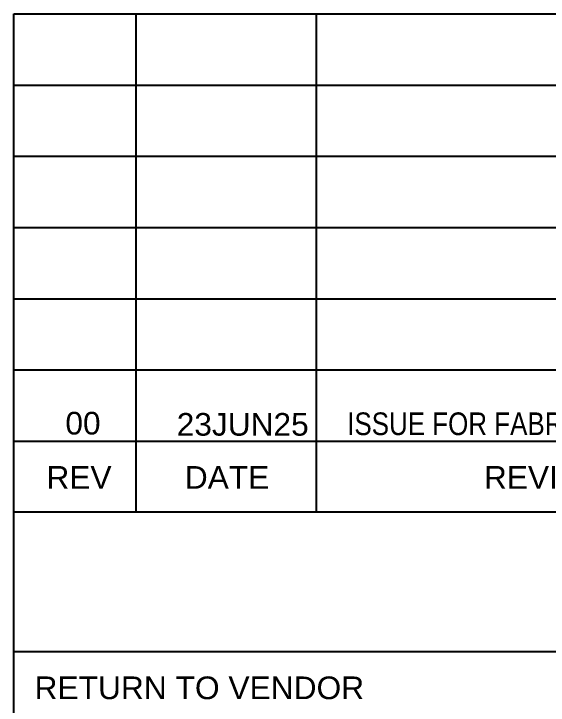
# Model space of a CAD drawing. Header units: millimetres. Extents: x -541 to 54, y -143 to 278.
# Drawn here: x -40.19 to -8.67, y 21.36 to 62.18 of the extents above; entities that cross this region are included whole.
import ezdxf

# ---------------------------------------------------------------- set-up
doc = ezdxf.new("R2010")
doc.units = ezdxf.units.MM
doc.styles.add('Arial', font='ARIAL.TTF', dxfattribs={"height": 0.2})
doc.styles.add('Arial Narrow', font='ARIALN.TTF', dxfattribs={"height": 0.2})

# ---------------------------------------------------------------- blocks, each defined once
blk = doc.blocks.new('Unknown-234527772-4032')
at = {"color": 7, "linetype": 'Continuous'}
for p, q in [((-40.193, -128.027), (-40.193, 62.185)), ((-40.193, 62.185), (38.989, 62.185)), ((-32.976, 32.748), (-32.976, 62.185)), ((-22.346, 32.748), (-22.346, 62.185)), ((-40.193, 57.98), (38.989, 57.98)), ((-40.193, 53.774), (38.989, 53.774)), ((-40.193, 49.569), (38.989, 49.569)), ((-40.193, 45.363), (38.989, 45.363)), ((-40.193, 41.157), (38.989, 41.157)), ((-40.193, 36.953), (38.989, 36.953)), ((-40.193, 32.771), (38.965, 32.771)), ((-40.193, 24.525), (38.989, 24.524))]:
    blk.add_line(p, q, dxfattribs=at)
at = {"color": 7, "linetype": 'Continuous', "style": 'Arial'}
for s, p in [('REV', (-38.268, 34.141)), ('DATE', (-30.105, 34.141)), ('REVISION', (-12.459, 34.141))]:
    blk.add_text(s, height=1.3371, dxfattribs=at).set_placement(p)
at = {"color": 7, "linetype": 'Continuous', "style": 'Arial', "width": 1.000637}
blk.add_text('RETURN TO VENDOR', height=1.3388, dxfattribs=at).set_placement((-38.969, 21.712))
blk = doc.blocks.new('Unknown-234527772-4034')
at = {"color": 6}
for s, height, style, p in [('00', 1.3371, 'Arial', (-37.153, 37.341)), ('23JUN25', 1.3371, 'Arial', (-30.585, 37.272)), ('ISSUE FOR FABRICATION', 1.3362, 'Arial Narrow', (-20.526, 37.307))]:
    blk.add_text(s, height=height, dxfattribs=dict(at, style=style)).set_placement(p)

msp = doc.modelspace()

# ---------------------------------------------------------------- block references
for name in ['Unknown-234527772-4032', 'Unknown-234527772-4034']:
    msp.add_blockref(name, (0, 0))

doc.saveas('drawing.dxf')
